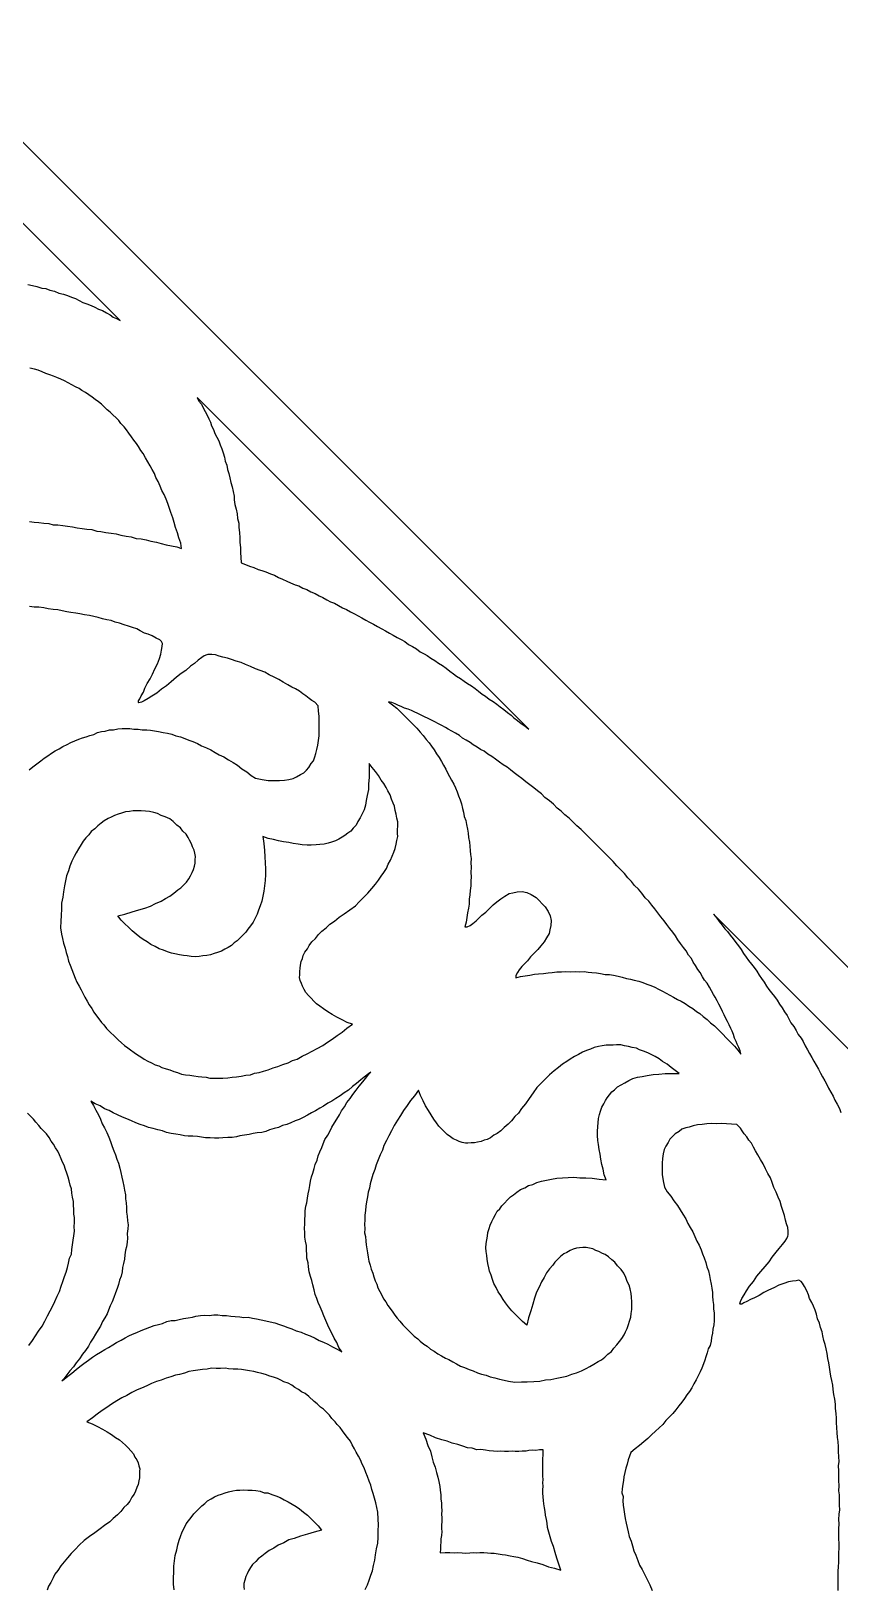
# Model space of a CAD drawing. Extents: x -535 to 535, y -535 to 535.
# Drawn here: x 256.1 to 326.7, y 240.6 to 376.6 of the extents above; entities that cross this region are included whole.
import ezdxf

# ---------------------------------------------------------------- set-up
doc = ezdxf.new("R2010")
doc.units = 0
doc.layers.add('LAYER_1', color=18, linetype='CONTINUOUS')
doc.layers.add('LAYER_2', color=150, linetype='CONTINUOUS')

msp = doc.modelspace()

# ---------------------------------------------------------------- linework, layer by layer
at = {"layer": 'LAYER_1'}
for points in [[(255.78, 354.49), (256.17, 354.4), (256.57, 354.31), (256.99, 354.18), (257.35, 354.13), (257.71, 354), (258.1, 353.91), (258.49, 353.74), (258.89, 353.65), (259.24, 353.52), (259.6, 353.39), (259.95, 353.26), (260.27, 353.1), (260.59, 352.93), (260.94, 352.8), (261.3, 352.67), (261.62, 352.51), (261.94, 352.34), (262.29, 352.21), (262.64, 352.01), (262.96, 351.84), (263.24, 351.64), (263.53, 351.51), (263.84, 351.34), (242.7, 372.48)], [(255.91, 333.79), (256.34, 333.73), (256.74, 333.71), (257.17, 333.66), (257.6, 333.61), (257.99, 333.52), (258.39, 333.5), (258.82, 333.45), (259.25, 333.39), (259.68, 333.34), (260.08, 333.25), (260.51, 333.19), (260.94, 333.14), (261.37, 333.09), (261.8, 332.96), (262.16, 332.91), (262.59, 332.85), (263.06, 332.77), (263.49, 332.71), (263.91, 332.59), (264.35, 332.53), (264.81, 332.45), (265.24, 332.32), (265.67, 332.27), (266.1, 332.21), (266.53, 332.09), (267, 332), (267.42, 331.88), (267.85, 331.75), (268.32, 331.66), (268.78, 331.57), (269.21, 331.45), (269.13, 331.91), (268.97, 332.38), (268.84, 332.81), (268.68, 333.27), (268.55, 333.7), (268.43, 334.12), (268.27, 334.59), (268.14, 334.94), (268.01, 335.37), (267.85, 335.76), (267.69, 336.15), (267.49, 336.5), (267.32, 336.89), (267.16, 337.28), (266.96, 337.64), (266.83, 337.99), (266.63, 338.35), (266.46, 338.66), (266.26, 339.02), (266.06, 339.37), (265.86, 339.72), (265.65, 340), (265.45, 340.35), (265.28, 340.6), (265.04, 340.91), (264.84, 341.19), (264.6, 341.51), (264.4, 341.79), (264.19, 342.07), (263.91, 342.35), (263.71, 342.63), (262.98, 343.35), (262.7, 343.56), (262.22, 344.04), (261.94, 344.25), (261.66, 344.45), (261.38, 344.65), (261.1, 344.86), (260.82, 345.06), (260.5, 345.23), (260.25, 345.4), (259.94, 345.57), (259.62, 345.73), (259.3, 345.9), (258.98, 346.07), (258.66, 346.23), (258.31, 346.36), (258.03, 346.49), (257.7, 346.59), (257.35, 346.72), (257.03, 346.88), (256.68, 347.01), (256.35, 347.11), (255.96, 347.2)], [(255.89, 312.1), (256.22, 312.37), (256.56, 312.64), (256.9, 312.9), (257.2, 313.13), (257.53, 313.33), (257.83, 313.56), (258.16, 313.76), (258.5, 313.95), (258.83, 314.15), (259.2, 314.31), (259.53, 314.5), (259.87, 314.63), (260.23, 314.79), (260.56, 314.91), (260.86, 315), (261.19, 315.12), (261.55, 315.21), (261.85, 315.36), (262.22, 315.45), (262.54, 315.5), (262.91, 315.59), (263.27, 315.61), (263.64, 315.7), (264, 315.71), (264.36, 315.73), (264.68, 315.71), (265.04, 315.65), (265.41, 315.67), (265.76, 315.61), (266.16, 315.59), (266.48, 315.57), (266.84, 315.51), (267.2, 315.46), (267.6, 315.37), (267.96, 315.31), (268.35, 315.22), (268.7, 315.09), (269.1, 315), (269.49, 314.84), (269.84, 314.71), (270.2, 314.58), (270.59, 314.41), (270.94, 314.21), (271.37, 314.02), (271.76, 313.85), (272.14, 313.62), (272.5, 313.42), (272.89, 313.25), (273.31, 312.98), (273.7, 312.75), (274.08, 312.51), (274.47, 312.2), (274.89, 311.93), (275.27, 311.62), (275.66, 311.39), (276.23, 311.27), (276.77, 311.18), (277.31, 311.17), (277.75, 311.19), (278.18, 311.21), (278.58, 311.26), (278.95, 311.35), (279.24, 311.51), (279.58, 311.71), (279.87, 311.86), (280.1, 312.09), (280.33, 312.32), (280.52, 312.65), (280.72, 312.91), (280.84, 313.24), (280.92, 313.54), (281.01, 313.9), (281.1, 314.27), (281.15, 314.67), (281.21, 315.07), (281.23, 315.5), (281.21, 315.9), (281.23, 316.33), (281.21, 316.8), (281.16, 317.23), (281.14, 317.7), (280.83, 318.01), (280.59, 318.18), (280.34, 318.35), (280.06, 318.56), (279.78, 318.76), (279.5, 318.97), (279.15, 319.17), (278.83, 319.33), (278.48, 319.54), (278.09, 319.77), (277.7, 320.01), (277.28, 320.2), (276.86, 320.4), (276.47, 320.64), (276.08, 320.8), (275.65, 320.93), (275.22, 321.13), (274.8, 321.32), (274.41, 321.49), (273.98, 321.61), (273.55, 321.74), (273.2, 321.87), (272.8, 321.96), (272.48, 322.05), (272.16, 322.15), (271.84, 322.17), (271.51, 322.19), (271.4, 322.15), (271.18, 322.07), (270.96, 321.91), (270.66, 321.68), (270.32, 321.41), (269.99, 321.15), (269.57, 320.8), (269.16, 320.53), (268.75, 320.19), (268.3, 319.81), (267.89, 319.46), (267.44, 319.15), (267.03, 318.81), (266.62, 318.54), (266.28, 318.34), (265.95, 318.15), (265.69, 318.03), (265.47, 317.95), (265.44, 317.98), (265.44, 318.13), (265.56, 318.31), (265.68, 318.57), (265.87, 318.9), (266, 319.23), (266.2, 319.64), (266.47, 320.05), (266.67, 320.46), (266.87, 320.94), (267.1, 321.38), (267.27, 321.82), (267.39, 322.22), (267.45, 322.55), (267.5, 322.88), (267.54, 323.13), (267.44, 323.31), (267.3, 323.45), (266.99, 323.62), (266.63, 323.82), (266.28, 323.95), (265.96, 324.04), (265.6, 324.24), (265.29, 324.41), (264.93, 324.54), (264.58, 324.67), (264.18, 324.76), (263.79, 324.92), (263.4, 325.01), (263.04, 325.14), (262.68, 325.2), (262.29, 325.29), (261.93, 325.42), (261.54, 325.51), (261.15, 325.6), (260.72, 325.65), (260.32, 325.74), (259.96, 325.8), (259.53, 325.85), (259.17, 325.91), (258.78, 326), (258.39, 326.09), (257.99, 326.11), (257.56, 326.16), (257.16, 326.25), (256.73, 326.31), (256.34, 326.32), (255.91, 326.38)], [(344.63, 270.56), (315.66, 299.52), (315.94, 299.17), (316.17, 298.86), (316.41, 298.54), (316.65, 298.23), (316.89, 297.99), (317.13, 297.67), (317.37, 297.36), (317.61, 297.04), (317.85, 296.73), (318.09, 296.41), (318.29, 296.06), (318.53, 295.75), (318.73, 295.47), (318.97, 295.15), (319.21, 294.84), (319.45, 294.52), (319.65, 294.17), (319.86, 293.89), (320.1, 293.57), (320.3, 293.22), (320.5, 292.94), (320.74, 292.63), (320.98, 292.31), (321.22, 292), (321.42, 291.65), (321.66, 291.33), (321.86, 290.98), (322.1, 290.66), (322.23, 290.38), (322.43, 290.03), (322.67, 289.71), (322.87, 289.36), (323.07, 289.01), (323.31, 288.69), (323.48, 288.38), (323.68, 288.02), (323.88, 287.67), (324.05, 287.35), (324.25, 287), (324.42, 286.68), (324.62, 286.33), (324.82, 285.98), (325.02, 285.63), (325.19, 285.31), (325.39, 284.95), (325.55, 284.64), (325.72, 284.32), (325.92, 283.97), (326.12, 283.61), (326.25, 283.26), (326.45, 282.91), (326.66, 282.55), (326.78, 282.2)], [(255.86, 261.83), (256.17, 262.27), (256.44, 262.68), (256.71, 263.09), (257.02, 263.54), (257.26, 263.98), (257.49, 264.43), (257.73, 264.87), (257.97, 265.32), (258.13, 265.69), (258.33, 266.16), (258.53, 266.57), (258.69, 267.01), (258.82, 267.42), (258.98, 267.86), (259.11, 268.26), (259.24, 268.66), (259.32, 269.03), (259.42, 269.47), (259.58, 269.83), (259.63, 270.23), (259.69, 270.63), (259.74, 271.03), (259.79, 271.43), (259.85, 271.83), (259.83, 272.23), (259.84, 272.59), (259.86, 273.03), (259.8, 273.31), (259.79, 273.71), (259.77, 274.11), (259.75, 274.43), (259.69, 274.79), (259.63, 275.15), (259.58, 275.51), (259.48, 275.83), (259.39, 276.22), (259.3, 276.54), (259.17, 276.9), (259.07, 277.22), (258.95, 277.58), (258.81, 277.86), (258.68, 278.14), (258.55, 278.5), (258.39, 278.82), (258.18, 279.1), (258.01, 279.41), (257.81, 279.69), (257.64, 280.01), (257.4, 280.33), (256.95, 280.78), (256.75, 281.06), (256.47, 281.33), (256.27, 281.61), (255.75, 282.13)], [(326.56, 240.44), (326.54, 240.84), (326.56, 241.28), (326.54, 241.67), (326.56, 242.11), (326.58, 242.54), (326.6, 242.9), (326.61, 243.34), (326.6, 243.74), (326.65, 244.14), (326.63, 244.53), (326.62, 245), (326.6, 245.4), (326.62, 245.83), (326.64, 246.27), (326.62, 246.66), (326.64, 247.1), (326.69, 247.5), (326.67, 247.89), (326.66, 248.36), (326.68, 248.8), (326.62, 249.16), (326.64, 249.59), (326.62, 250.06), (326.61, 250.46), (326.62, 250.89), (326.57, 251.32), (326.63, 251.72), (326.61, 252.12), (326.59, 252.59), (326.57, 252.99), (326.56, 253.46), (326.5, 253.81), (326.45, 254.25), (326.43, 254.64), (326.41, 255.11), (326.4, 255.51), (326.38, 255.91), (326.32, 256.34), (326.31, 256.73), (326.25, 257.16), (326.16, 257.56), (326.11, 257.99), (326.09, 258.39), (326, 258.78), (325.91, 259.17), (325.85, 259.53), (325.8, 259.96), (325.74, 260.32), (325.65, 260.72), (325.6, 261.15), (325.51, 261.54), (325.42, 261.93), (325.29, 262.29), (325.2, 262.68), (325.14, 263.04), (325.01, 263.4), (324.92, 263.79), (324.76, 264.18), (324.67, 264.58), (324.54, 264.93), (324.41, 265.29), (324.24, 265.6), (324.04, 265.96), (323.95, 266.28), (323.82, 266.63), (323.62, 266.99), (323.45, 267.3), (323.31, 267.44), (323.13, 267.54), (322.88, 267.5), (322.55, 267.45), (322.22, 267.39), (321.82, 267.27), (321.38, 267.1), (320.94, 266.87), (320.46, 266.67), (320.05, 266.47), (319.64, 266.2), (319.23, 266), (318.9, 265.87), (318.57, 265.68), (318.31, 265.56), (318.13, 265.44), (317.98, 265.44), (317.95, 265.47), (318.03, 265.69), (318.15, 265.95), (318.34, 266.28), (318.54, 266.62), (318.81, 267.03), (319.15, 267.44), (319.46, 267.89), (319.81, 268.3), (320.19, 268.75), (320.53, 269.16), (320.8, 269.57), (321.15, 269.99), (321.41, 270.32), (321.68, 270.66), (321.91, 270.96), (322.07, 271.18), (322.15, 271.4), (322.19, 271.51), (322.17, 271.84), (322.15, 272.16), (322.05, 272.48), (321.96, 272.8), (321.87, 273.2), (321.74, 273.55), (321.61, 273.98), (321.49, 274.41), (321.32, 274.8), (321.13, 275.22), (320.93, 275.65), (320.8, 276.08), (320.64, 276.47), (320.4, 276.86), (320.2, 277.28), (320.01, 277.7), (319.77, 278.09), (319.54, 278.48), (319.33, 278.83), (319.17, 279.15), (318.97, 279.5), (318.76, 279.78), (318.56, 280.06), (318.35, 280.34), (318.18, 280.59), (318.01, 280.83), (317.7, 281.14), (317.23, 281.16), (316.8, 281.21), (316.33, 281.23), (315.9, 281.21), (315.5, 281.23), (315.07, 281.21), (314.67, 281.15), (314.27, 281.1), (313.9, 281.01), (313.54, 280.92), (313.24, 280.84), (312.91, 280.72), (312.65, 280.52), (312.32, 280.33), (312.09, 280.1), (311.86, 279.87), (311.71, 279.58), (311.51, 279.24), (311.35, 278.95), (311.26, 278.58), (311.21, 278.18), (311.19, 277.75), (311.17, 277.31), (311.18, 276.77), (311.27, 276.23), (311.39, 275.66), (311.62, 275.27), (311.93, 274.89), (312.2, 274.47), (312.51, 274.08), (312.75, 273.7), (312.98, 273.31), (313.25, 272.89), (313.42, 272.5), (313.62, 272.14), (313.85, 271.76), (314.02, 271.37), (314.21, 270.94), (314.41, 270.59), (314.58, 270.2), (314.71, 269.84), (314.84, 269.49), (315, 269.1), (315.09, 268.7), (315.22, 268.35), (315.31, 267.96), (315.37, 267.6), (315.46, 267.2), (315.51, 266.84), (315.57, 266.48), (315.59, 266.16), (315.61, 265.76), (315.67, 265.41), (315.65, 265.04), (315.71, 264.68), (315.73, 264.36), (315.71, 264), (315.7, 263.64), (315.61, 263.27), (315.59, 262.91), (315.5, 262.54), (315.45, 262.22), (315.36, 261.85), (315.21, 261.55), (315.12, 261.19), (315, 260.86), (314.91, 260.56), (314.79, 260.23), (314.63, 259.87), (314.5, 259.53), (314.31, 259.2), (314.15, 258.83), (313.95, 258.5), (313.76, 258.16), (313.56, 257.83), (313.33, 257.53), (313.13, 257.2), (312.9, 256.9), (312.64, 256.56), (312.37, 256.22), (312.1, 255.89), (311.8, 255.58), (311.5, 255.28), (311.23, 254.94), (310.92, 254.64), (310.59, 254.37), (310.25, 254.03), (309.94, 253.73), (309.57, 253.42), (309.19, 253.12), (308.82, 252.81), (308.44, 252.51), (308.32, 252.18), (308.2, 251.85), (308.11, 251.48), (308.02, 251.12), (307.93, 250.75), (307.84, 250.38), (307.79, 250.06), (307.74, 249.73), (307.69, 249.33), (307.67, 248.97), (307.77, 248.65), (307.75, 248.28), (307.77, 247.89), (307.83, 247.53), (307.88, 247.1), (307.94, 246.74), (308.03, 246.34), (308.12, 245.95), (308.21, 245.56), (308.3, 245.16), (308.46, 244.77), (308.59, 244.35), (308.71, 243.92), (308.88, 243.53), (309.04, 243.06), (309.2, 242.67), (309.44, 242.29), (309.67, 241.83), (309.87, 241.4), (310.1, 240.94), (310.3, 240.45)], [(285.25, 240.53), (285.45, 240.93), (285.58, 241.34), (285.74, 241.78), (285.87, 242.18), (285.96, 242.62), (286.09, 243.1), (286.15, 243.57), (286.24, 244.08), (286.34, 244.59), (286.36, 245.09), (286.38, 245.67), (286.41, 246.18), (286.36, 246.69), (286.35, 247.3), (286.26, 247.69), (286.17, 248.09), (286.04, 248.51), (285.95, 248.91), (285.82, 249.26), (285.73, 249.66), (285.6, 250.01), (285.44, 250.4), (285.31, 250.76), (285.15, 251.15), (284.98, 251.47), (284.82, 251.86), (284.65, 252.18), (284.45, 252.53), (284.32, 252.81), (284.11, 253.16), (283.95, 253.48), (283.71, 253.8), (283.5, 254.08), (283.27, 254.39), (283.06, 254.67), (282.78, 254.95), (282.61, 255.19), (282.34, 255.47), (282.13, 255.75), (281.61, 256.27), (281.33, 256.47), (281.06, 256.75), (280.78, 256.95), (280.33, 257.4), (280.01, 257.64), (279.69, 257.81), (279.41, 258.01), (279.1, 258.18), (278.82, 258.39), (278.5, 258.55), (278.14, 258.68), (277.86, 258.81), (277.58, 258.95), (277.22, 259.07), (276.9, 259.17), (276.54, 259.3), (276.22, 259.39), (275.83, 259.48), (275.51, 259.58), (275.15, 259.63), (274.79, 259.69), (274.43, 259.75), (274.11, 259.77), (273.71, 259.79), (273.31, 259.8), (273.03, 259.86), (272.59, 259.84), (272.23, 259.83), (271.83, 259.85), (271.43, 259.79), (271.03, 259.74), (270.63, 259.69), (270.23, 259.63), (269.83, 259.58), (269.47, 259.42), (269.03, 259.32), (268.66, 259.24), (268.26, 259.11), (267.86, 258.98), (267.42, 258.82), (267.01, 258.69), (266.57, 258.53), (266.16, 258.33), (265.69, 258.13), (265.32, 257.97), (264.87, 257.73), (264.43, 257.49), (263.98, 257.26), (263.54, 257.02), (263.09, 256.71), (262.68, 256.44), (262.27, 256.17), (261.83, 255.86), (261.41, 255.52), (260.93, 255.17), (261.39, 255.01), (261.85, 254.78), (262.31, 254.55), (262.7, 254.31), (263.08, 254.07), (263.43, 253.8), (263.79, 253.6), (264.03, 253.36), (264.31, 253.15), (264.55, 252.91), (264.76, 252.63), (265, 252.39), (265.13, 252.1), (265.3, 251.86), (265.4, 251.61), (265.46, 251.32), (265.55, 251.08), (265.54, 250.86), (265.53, 250.57), (265.52, 250.28), (265.47, 250.02), (265.42, 249.7), (265.3, 249.44), (265.18, 249.11), (265.06, 248.85), (264.87, 248.59), (264.67, 248.25), (264.44, 247.95), (264.17, 247.69), (263.91, 247.35), (263.6, 247.05), (263.23, 246.74), (262.93, 246.44), (262.48, 246.13), (262.1, 245.83), (261.62, 245.48), (261.17, 245.17), (260.69, 244.82), (260.27, 244.41), (259.93, 244.07), (259.55, 243.69), (259.25, 243.31), (258.94, 242.94), (258.67, 242.6), (258.4, 242.19), (258.13, 241.86), (257.98, 241.56), (257.78, 241.15), (257.58, 240.82), (257.46, 240.49)], [(268.55, 240.51), (268.5, 241.01), (268.49, 241.56), (268.52, 242.06), (268.54, 242.57), (268.59, 243.04), (268.65, 243.51), (268.78, 243.99), (268.87, 244.43), (269, 244.83), (269.12, 245.16), (269.25, 245.56), (269.44, 245.9), (269.61, 246.27), (269.8, 246.53), (270.03, 246.83), (270.26, 247.13), (270.52, 247.39), (270.75, 247.62), (270.98, 247.85), (271.24, 248.04), (271.46, 248.27), (271.8, 248.46), (272.09, 248.62), (272.39, 248.78), (272.68, 248.86), (273.01, 248.98), (273.31, 249.07), (273.67, 249.16), (274, 249.21), (274.29, 249.22), (274.65, 249.24), (274.98, 249.22), (275.37, 249.2), (275.7, 249.18), (276.06, 249.12), (276.41, 248.99), (276.74, 248.97), (277.09, 248.84), (277.45, 248.71), (277.8, 248.58), (278.16, 248.38), (278.51, 248.18), (278.86, 247.98), (279.21, 247.78), (279.49, 247.57), (279.84, 247.3), (280.19, 247.03), (281.13, 246.09), (281.43, 245.71), (280.78, 245.53), (280.19, 245.36), (279.6, 245.19), (279.05, 244.99), (278.58, 244.86), (278.13, 244.62), (277.65, 244.42), (277.25, 244.15), (276.84, 243.95), (276.5, 243.68), (276.2, 243.45), (275.9, 243.22), (275.68, 242.99), (275.41, 242.73), (275.22, 242.47), (275.06, 242.17), (274.94, 241.91), (274.82, 241.66), (274.74, 241.36), (274.65, 241.07), (274.64, 240.78), (274.66, 240.53)]]:
    msp.add_lwpolyline(points, dxfattribs=at)
for points in [[(270.72, 344.31), (270.93, 344.03), (271.09, 343.71), (271.26, 343.39), (271.43, 343.08), (271.59, 342.76), (271.73, 342.47), (271.82, 342.15), (271.99, 341.84), (272.12, 341.48), (272.28, 341.16), (272.45, 340.84), (272.58, 340.49), (272.71, 340.13), (272.84, 339.78), (272.96, 339.42), (273.02, 339.06), (273.15, 338.71), (273.21, 338.35), (273.33, 337.99), (273.43, 337.6), (273.52, 337.21), (273.61, 336.81), (273.7, 336.42), (273.79, 336.02), (273.81, 335.7), (273.86, 335.27), (273.96, 334.88), (274.05, 334.48), (274.1, 334.05), (274.19, 333.66), (274.21, 333.26), (274.26, 332.83), (274.28, 332.36), (274.3, 331.96), (274.35, 331.53), (274.36, 331.06), (274.38, 330.67), (274.4, 330.2), (274.79, 330.03), (275.14, 329.9), (275.5, 329.78), (275.89, 329.61), (276.21, 329.52), (276.57, 329.39), (276.96, 329.23), (277.31, 329.1), (277.67, 328.9), (278.02, 328.77), (278.41, 328.6), (278.73, 328.44), (279.12, 328.27), (279.44, 328.18), (279.79, 327.98), (280.15, 327.85), (280.5, 327.65), (280.86, 327.52), (281.21, 327.32), (281.53, 327.15), (281.88, 326.95), (282.2, 326.78), (282.55, 326.66), (282.91, 326.45), (283.26, 326.25), (283.61, 326.12), (283.97, 325.92), (284.32, 325.72), (284.64, 325.55), (284.95, 325.39), (285.31, 325.19), (285.63, 325.02), (285.98, 324.82), (286.33, 324.62), (286.68, 324.42), (287, 324.25), (287.35, 324.05), (287.67, 323.88), (288.02, 323.68), (288.38, 323.48), (288.69, 323.31), (289.01, 323.07), (289.36, 322.87), (289.71, 322.67), (290.03, 322.43), (290.38, 322.23), (290.66, 322.1), (290.98, 321.86), (291.33, 321.66), (291.65, 321.42), (292, 321.22), (292.31, 320.98), (292.63, 320.74), (292.94, 320.5), (293.22, 320.3), (293.57, 320.1), (293.89, 319.86), (294.17, 319.65), (294.52, 319.45), (294.84, 319.21), (295.15, 318.97), (295.47, 318.73), (295.75, 318.53), (296.06, 318.29), (296.41, 318.09), (296.73, 317.85), (297.04, 317.61), (297.36, 317.37), (297.67, 317.13), (297.99, 316.89), (298.23, 316.65), (298.54, 316.41), (298.86, 316.17), (299.17, 315.94), (299.52, 315.66), (270.56, 344.63)], [(303.73, 307.22), (303.07, 307.88), (302.68, 308.19), (302.37, 308.5), (302.02, 308.77), (301.68, 309.12), (301.33, 309.39), (300.94, 309.7), (300.63, 310.01), (300.28, 310.29), (299.97, 310.53), (299.62, 310.8), (299.27, 311.07), (298.92, 311.35), (298.61, 311.59), (298.26, 311.86), (297.94, 312.1), (297.63, 312.34), (297.28, 312.54), (296.96, 312.78), (296.61, 313.05), (296.3, 313.29), (295.94, 313.49), (295.63, 313.73), (295.31, 313.9), (295.03, 314.1), (294.68, 314.3), (294.4, 314.51), (294.05, 314.71), (293.73, 314.87), (293.49, 315.12), (293.13, 315.32), (292.82, 315.48), (292.5, 315.65), (292.25, 315.82), (291.93, 315.99), (291.65, 316.12), (291.33, 316.29), (291.02, 316.45), (290.73, 316.59), (290.41, 316.75), (290.13, 316.88), (289.85, 317.02), (289.53, 317.18), (289.28, 317.28), (289, 317.41), (288.68, 317.51), (288.39, 317.64), (288.15, 317.74), (287.86, 317.87), (287.58, 318), (287.29, 318.06), (287.64, 317.79), (287.99, 317.51), (289.76, 315.75), (290.03, 315.4), (290.31, 315.12), (290.58, 314.77), (290.82, 314.46), (291.02, 314.18), (291.26, 313.86), (291.46, 313.51), (291.7, 313.19), (291.9, 312.84), (292.07, 312.52), (292.27, 312.17), (292.44, 311.85), (292.6, 311.54), (292.77, 311.22), (292.97, 310.87), (293.14, 310.55), (293.27, 310.19), (293.4, 309.84), (293.53, 309.48), (293.65, 309.13), (293.75, 308.73), (293.84, 308.41), (293.9, 308.05), (294.02, 307.7), (294.08, 307.34), (294.17, 306.94), (294.23, 306.58), (294.25, 306.19), (294.34, 305.79), (294.39, 305.44), (294.41, 305.04), (294.43, 304.71), (294.49, 304.36), (294.48, 303.99), (294.49, 303.6), (294.47, 303.16), (294.49, 302.77), (294.48, 302.4), (294.46, 301.97), (294.4, 301.57), (294.39, 301.21), (294.33, 300.81), (294.31, 300.37), (294.26, 300.04), (294.17, 299.61), (294.12, 299.21), (294.06, 298.81), (293.94, 298.4), (294.16, 298.41), (294.41, 298.53), (294.64, 298.69), (294.94, 298.92), (295.2, 299.18), (295.43, 299.41), (295.77, 299.68), (296.07, 299.98), (296.41, 300.32), (296.75, 300.59), (297.08, 300.86), (297.45, 301.09), (297.83, 301.32), (298.15, 301.37), (298.52, 301.46), (298.95, 301.48), (299.35, 301.39), (299.74, 301.23), (300.16, 300.96), (300.96, 300.16), (301.23, 299.74), (301.39, 299.35), (301.48, 298.95), (301.46, 298.52), (301.37, 298.15), (301.32, 297.83), (301.09, 297.45), (300.86, 297.08), (300.59, 296.75), (300.32, 296.41), (299.98, 296.07), (299.68, 295.77), (299.41, 295.43), (299.18, 295.2), (298.92, 294.94), (298.69, 294.64), (298.53, 294.41), (298.41, 294.16), (298.4, 293.94), (298.81, 294.06), (299.21, 294.12), (299.61, 294.17), (300.04, 294.26), (300.37, 294.31), (300.81, 294.33), (301.21, 294.39), (301.57, 294.4), (301.97, 294.46), (302.4, 294.48), (302.77, 294.49), (303.16, 294.47), (303.6, 294.49), (303.99, 294.48), (304.36, 294.49), (304.71, 294.43), (305.04, 294.41), (305.44, 294.39), (305.79, 294.34), (306.19, 294.25), (306.58, 294.23), (306.94, 294.17), (307.34, 294.08), (307.7, 294.02), (308.05, 293.9), (308.41, 293.84), (308.73, 293.75), (309.13, 293.65), (309.48, 293.53), (309.84, 293.4), (310.19, 293.27), (310.55, 293.14), (310.87, 292.97), (311.22, 292.77), (311.54, 292.6), (311.85, 292.44), (312.17, 292.27), (312.52, 292.07), (312.84, 291.9), (313.19, 291.7), (313.51, 291.46), (313.86, 291.26), (314.18, 291.02), (314.46, 290.82), (314.77, 290.58), (315.12, 290.31), (315.4, 290.03), (315.75, 289.76), (317.51, 287.99), (317.79, 287.64), (318.06, 287.29), (318, 287.58), (317.87, 287.86), (317.74, 288.15), (317.64, 288.39), (317.51, 288.68), (317.41, 289), (317.28, 289.28), (317.18, 289.53), (317.02, 289.85), (316.88, 290.13), (316.75, 290.41), (316.59, 290.73), (316.45, 291.02), (316.29, 291.33), (316.12, 291.65), (315.99, 291.93), (315.82, 292.25), (315.65, 292.5), (315.48, 292.82), (315.32, 293.13), (315.12, 293.49), (314.87, 293.73), (314.71, 294.05), (314.51, 294.4), (314.3, 294.68), (314.1, 295.03), (313.9, 295.31), (313.73, 295.63), (313.49, 295.94), (313.29, 296.3), (313.05, 296.61), (312.78, 296.96), (312.54, 297.28), (312.34, 297.63), (312.1, 297.94), (311.86, 298.26), (311.59, 298.61), (311.35, 298.92), (311.07, 299.27), (310.8, 299.62), (310.53, 299.97), (310.29, 300.28), (310.01, 300.63), (309.7, 300.94), (309.39, 301.33), (309.12, 301.68), (308.77, 302.02), (308.5, 302.37), (308.19, 302.68), (307.88, 303.07), (307.22, 303.73), (306.91, 304.11), (304.11, 306.91)], [(285.59, 312.04), (285.6, 311.43), (285.54, 310.89), (285.52, 310.38), (285.42, 309.87), (285.33, 309.43), (285.28, 309.03), (285.15, 308.63), (284.99, 308.26), (284.79, 307.92), (284.6, 307.59), (284.44, 307.29), (284.18, 307.03), (283.98, 306.77), (283.72, 306.58), (283.46, 306.38), (283.24, 306.23), (282.94, 306.07), (282.65, 305.91), (282.31, 305.79), (282.02, 305.71), (281.66, 305.62), (281.29, 305.6), (280.97, 305.55), (280.53, 305.53), (280.17, 305.52), (279.74, 305.57), (279.38, 305.62), (278.95, 305.68), (278.56, 305.77), (278.12, 305.82), (277.66, 305.91), (277.23, 306.04), (276.76, 306.12), (276.3, 306.28), (276.38, 305.67), (276.46, 305.06), (276.48, 304.52), (276.49, 303.98), (276.54, 303.47), (276.52, 302.97), (276.49, 302.46), (276.44, 301.99), (276.38, 301.52), (276.29, 301.08), (276.2, 300.64), (276.07, 300.24), (275.91, 299.87), (275.82, 299.5), (275.62, 299.17), (275.46, 298.8), (275.23, 298.5), (275, 298.2), (274.81, 297.94), (274.55, 297.68), (274.28, 297.41), (274.05, 297.18), (273.79, 296.99), (273.57, 296.77), (273.27, 296.61), (272.97, 296.45), (272.68, 296.29), (272.35, 296.17), (272.05, 296.08), (271.72, 295.96), (271.4, 295.91), (271.07, 295.86), (270.74, 295.81), (270.38, 295.79), (270.05, 295.81), (269.7, 295.87), (269.37, 295.89), (269.01, 295.95), (268.62, 296.04), (268.33, 296.1), (267.98, 296.23), (267.62, 296.36), (267.26, 296.49), (266.91, 296.69), (266.52, 296.85), (266.21, 297.09), (265.85, 297.29), (265.57, 297.5), (265.23, 297.77), (264.88, 298.04), (263.94, 298.98), (263.63, 299.36), (264.25, 299.5), (264.88, 299.7), (265.46, 299.88), (265.98, 300.04), (266.49, 300.21), (266.93, 300.45), (267.41, 300.65), (267.79, 300.88), (268.19, 301.08), (268.53, 301.35), (268.87, 301.62), (269.13, 301.81), (269.39, 302.07), (269.62, 302.3), (269.85, 302.6), (269.97, 302.86), (270.13, 303.15), (270.25, 303.41), (270.33, 303.71), (270.38, 303.96), (270.39, 304.25), (270.41, 304.54), (270.35, 304.83), (270.29, 305.11), (270.15, 305.4), (270.06, 305.64), (269.89, 305.96), (269.79, 306.21), (269.59, 306.49), (269.31, 306.77), (269.11, 307.05), (268.79, 307.29), (268.48, 307.6), (268.17, 307.84), (267.78, 308), (267.42, 308.13), (267.1, 308.3), (266.78, 308.39), (266.39, 308.48), (266.06, 308.5), (265.67, 308.52), (265.34, 308.54), (264.98, 308.53), (264.65, 308.48), (264.32, 308.43), (263.96, 308.34), (263.67, 308.25), (263.34, 308.13), (263.04, 307.97), (262.78, 307.85), (262.45, 307.66), (262.19, 307.46), (261.89, 307.23), (261.62, 306.97), (261.32, 306.74), (261.09, 306.44), (260.83, 306.18), (260.6, 305.88), (260.44, 305.58), (260.21, 305.21), (260.01, 304.87), (259.82, 304.54), (259.62, 304.13), (259.45, 303.69), (259.33, 303.29), (259.16, 302.85), (259.07, 302.41), (258.98, 301.97), (258.88, 301.46), (258.83, 300.99), (258.73, 300.48), (258.71, 299.97), (258.68, 299.39), (258.66, 298.89), (258.64, 298.31), (258.72, 297.77), (258.81, 297.38), (258.9, 296.98), (259.03, 296.55), (259.12, 296.16), (259.25, 295.8), (259.34, 295.41), (259.47, 295.06), (259.63, 294.67), (259.76, 294.31), (259.92, 293.92), (260.05, 293.56), (260.25, 293.21), (260.42, 292.89), (260.62, 292.54), (260.75, 292.26), (260.95, 291.91), (261.12, 291.59), (261.36, 291.27), (261.53, 290.95), (261.77, 290.64), (261.97, 290.36), (262.21, 290.05), (262.42, 289.84), (262.66, 289.52), (263.66, 288.52), (263.97, 288.28), (264.22, 288.04), (264.5, 287.83), (264.74, 287.66), (265.06, 287.42), (265.34, 287.22), (265.65, 287.05), (265.93, 286.85), (266.25, 286.68), (266.57, 286.52), (266.89, 286.35), (267.21, 286.26), (267.49, 286.12), (267.85, 285.99), (268.17, 285.9), (268.52, 285.77), (268.85, 285.68), (269.2, 285.55), (269.56, 285.49), (269.92, 285.44), (270.28, 285.38), (270.64, 285.32), (270.96, 285.3), (271.36, 285.28), (271.68, 285.19), (272.04, 285.2), (272.44, 285.19), (272.8, 285.2), (273.23, 285.22), (273.63, 285.28), (274, 285.29), (274.4, 285.35), (274.83, 285.44), (275.23, 285.49), (275.57, 285.61), (275.97, 285.67), (276.37, 285.79), (276.77, 285.92), (277.21, 286.08), (277.62, 286.21), (278.06, 286.38), (278.5, 286.54), (278.9, 286.74), (279.31, 286.86), (279.75, 287.1), (280.16, 287.3), (280.6, 287.54), (281.05, 287.77), (281.53, 288.05), (281.94, 288.32), (282.35, 288.59), (282.79, 288.9), (283.24, 289.21), (283.65, 289.55), (284.14, 289.9), (283.68, 290.06), (283.22, 290.29), (282.76, 290.52), (282.37, 290.76), (281.98, 290.99), (281.6, 291.23), (281.28, 291.47), (281, 291.67), (280.28, 292.4), (280.07, 292.68), (279.9, 292.93), (279.77, 293.21), (279.67, 293.46), (279.57, 293.71), (279.51, 293.99), (279.52, 294.21), (279.54, 294.5), (279.55, 294.79), (279.6, 295.05), (279.65, 295.37), (279.77, 295.63), (279.82, 295.89), (279.97, 296.18), (280.2, 296.48), (280.36, 296.78), (280.59, 297.08), (280.89, 297.38), (281.16, 297.72), (281.46, 298.02), (281.84, 298.32), (282.14, 298.63), (282.55, 298.9), (282.96, 299.24), (283.41, 299.55), (283.9, 299.9), (284.38, 300.24), (284.72, 300.59), (285.1, 300.96), (285.48, 301.34), (285.82, 301.75), (286.13, 302.13), (286.4, 302.47), (286.63, 302.84), (286.86, 303.14), (287.09, 303.51), (287.25, 303.88), (287.45, 304.21), (287.61, 304.58), (287.73, 304.91), (287.86, 305.24), (287.94, 305.61), (288, 305.93), (288.08, 306.3), (288.06, 306.55), (288.07, 306.91), (288.09, 307.2), (288.1, 307.57), (288.01, 307.89), (287.95, 308.25), (287.86, 308.57), (287.8, 308.93), (287.67, 309.21), (287.54, 309.56), (287.41, 309.92), (287.21, 310.27), (287.08, 310.56), (286.88, 310.91), (286.64, 311.22), (286.4, 311.61), (286.13, 311.96), (285.86, 312.31), (285.58, 312.66)], [(312.31, 285.86), (311.96, 286.13), (311.61, 286.4), (311.22, 286.64), (310.91, 286.88), (310.56, 287.08), (310.27, 287.21), (309.92, 287.41), (309.56, 287.54), (309.21, 287.67), (308.93, 287.8), (308.57, 287.86), (308.25, 287.95), (307.89, 288.01), (307.57, 288.1), (307.2, 288.09), (306.91, 288.07), (306.55, 288.06), (306.3, 288.08), (305.93, 288), (305.61, 287.94), (305.24, 287.86), (304.91, 287.73), (304.58, 287.61), (304.21, 287.45), (303.88, 287.25), (303.51, 287.09), (303.14, 286.86), (302.84, 286.63), (302.47, 286.4), (302.13, 286.13), (301.75, 285.82), (301.34, 285.48), (300.96, 285.1), (300.59, 284.72), (300.24, 284.38), (299.9, 283.9), (299.55, 283.41), (299.24, 282.96), (298.9, 282.55), (298.63, 282.14), (298.32, 281.84), (298.02, 281.46), (297.72, 281.16), (297.38, 280.89), (297.08, 280.59), (296.78, 280.36), (296.48, 280.2), (296.18, 279.97), (295.89, 279.82), (295.63, 279.77), (295.37, 279.65), (295.05, 279.6), (294.79, 279.55), (294.5, 279.54), (294.21, 279.52), (293.99, 279.51), (293.71, 279.57), (293.46, 279.67), (293.21, 279.77), (292.93, 279.9), (292.68, 280.07), (292.4, 280.28), (291.67, 281), (291.47, 281.28), (291.23, 281.6), (290.99, 281.98), (290.76, 282.37), (290.52, 282.76), (290.29, 283.22), (290.06, 283.68), (289.9, 284.14), (289.55, 283.65), (289.21, 283.24), (288.9, 282.79), (288.59, 282.35), (288.32, 281.94), (288.05, 281.53), (287.77, 281.05), (287.54, 280.6), (287.3, 280.16), (287.1, 279.75), (286.86, 279.31), (286.74, 278.9), (286.54, 278.5), (286.38, 278.06), (286.21, 277.62), (286.08, 277.21), (285.92, 276.77), (285.79, 276.37), (285.67, 275.97), (285.61, 275.57), (285.49, 275.23), (285.44, 274.83), (285.35, 274.4), (285.29, 274), (285.28, 273.63), (285.22, 273.23), (285.2, 272.8), (285.19, 272.44), (285.2, 272.04), (285.19, 271.68), (285.28, 271.36), (285.3, 270.96), (285.32, 270.64), (285.38, 270.28), (285.44, 269.92), (285.49, 269.56), (285.55, 269.2), (285.68, 268.85), (285.77, 268.52), (285.9, 268.17), (285.99, 267.85), (286.12, 267.49), (286.26, 267.21), (286.35, 266.89), (286.52, 266.57), (286.68, 266.25), (286.85, 265.93), (287.05, 265.65), (287.22, 265.34), (287.42, 265.06), (287.66, 264.74), (287.83, 264.5), (288.04, 264.22), (288.28, 263.97), (288.52, 263.66), (289.52, 262.66), (289.84, 262.42), (290.05, 262.21), (290.36, 261.97), (290.64, 261.77), (290.95, 261.53), (291.27, 261.36), (291.59, 261.12), (291.91, 260.95), (292.26, 260.75), (292.54, 260.62), (292.89, 260.42), (293.21, 260.25), (293.56, 260.05), (293.92, 259.92), (294.31, 259.76), (294.67, 259.63), (295.06, 259.47), (295.41, 259.34), (295.8, 259.25), (296.16, 259.12), (296.55, 259.03), (296.98, 258.9), (297.38, 258.81), (297.77, 258.72), (298.31, 258.64), (298.89, 258.66), (299.39, 258.68), (299.97, 258.71), (300.48, 258.73), (300.99, 258.83), (301.46, 258.88), (301.97, 258.98), (302.41, 259.07), (302.85, 259.16), (303.29, 259.33), (303.69, 259.45), (304.13, 259.62), (304.54, 259.82), (304.87, 260.01), (305.21, 260.21), (305.58, 260.44), (305.88, 260.6), (306.18, 260.83), (306.44, 261.09), (306.74, 261.32), (306.97, 261.62), (307.23, 261.89), (307.46, 262.19), (307.66, 262.45), (307.85, 262.78), (307.97, 263.04), (308.13, 263.34), (308.25, 263.67), (308.34, 263.96), (308.43, 264.32), (308.48, 264.65), (308.53, 264.98), (308.54, 265.34), (308.52, 265.67), (308.5, 266.06), (308.48, 266.39), (308.39, 266.78), (308.3, 267.1), (308.13, 267.42), (308, 267.78), (307.84, 268.17), (307.6, 268.48), (307.29, 268.79), (307.05, 269.11), (306.77, 269.31), (306.49, 269.59), (306.21, 269.79), (305.96, 269.89), (305.64, 270.06), (305.4, 270.15), (305.11, 270.29), (304.83, 270.35), (304.54, 270.41), (304.25, 270.39), (303.96, 270.38), (303.71, 270.33), (303.41, 270.25), (303.15, 270.13), (302.86, 269.97), (302.6, 269.85), (302.3, 269.62), (302.07, 269.39), (301.81, 269.13), (301.62, 268.87), (301.35, 268.53), (301.08, 268.19), (300.88, 267.79), (300.65, 267.41), (300.45, 266.93), (300.21, 266.49), (300.04, 265.98), (299.88, 265.46), (299.7, 264.88), (299.5, 264.25), (299.36, 263.63), (298.98, 263.94), (298.04, 264.88), (297.77, 265.23), (297.5, 265.57), (297.29, 265.85), (297.09, 266.21), (296.85, 266.52), (296.69, 266.91), (296.49, 267.26), (296.36, 267.62), (296.23, 267.98), (296.1, 268.33), (296.04, 268.62), (295.95, 269.01), (295.89, 269.37), (295.87, 269.7), (295.81, 270.05), (295.79, 270.38), (295.81, 270.74), (295.86, 271.07), (295.91, 271.4), (295.96, 271.72), (296.08, 272.05), (296.17, 272.35), (296.29, 272.68), (296.45, 272.97), (296.61, 273.27), (296.77, 273.57), (296.99, 273.79), (297.18, 274.05), (297.41, 274.28), (297.68, 274.55), (297.94, 274.81), (298.2, 275), (298.5, 275.23), (298.8, 275.46), (299.17, 275.62), (299.5, 275.82), (299.87, 275.91), (300.24, 276.07), (300.64, 276.2), (301.08, 276.29), (301.52, 276.38), (301.99, 276.44), (302.46, 276.49), (302.97, 276.52), (303.47, 276.54), (303.98, 276.49), (304.52, 276.48), (305.06, 276.46), (305.67, 276.38), (306.28, 276.3), (306.12, 276.76), (306.04, 277.23), (305.91, 277.66), (305.82, 278.12), (305.77, 278.56), (305.68, 278.95), (305.62, 279.38), (305.57, 279.74), (305.52, 280.17), (305.53, 280.53), (305.55, 280.97), (305.6, 281.29), (305.62, 281.66), (305.71, 282.02), (305.79, 282.31), (305.91, 282.65), (306.07, 282.94), (306.23, 283.24), (306.38, 283.46), (306.58, 283.72), (306.77, 283.98), (307.03, 284.18), (307.29, 284.44), (307.59, 284.6), (307.92, 284.79), (308.26, 284.99), (308.63, 285.15), (309.03, 285.28), (309.43, 285.33), (309.87, 285.42), (310.38, 285.52), (310.89, 285.54), (311.43, 285.6), (312.04, 285.59), (312.66, 285.58)], [(285.53, 285.57), (285.15, 285.26), (284.86, 285.03), (284.48, 284.73), (284.14, 284.46), (283.77, 284.15), (283.4, 283.92), (283.06, 283.65), (282.69, 283.42), (282.32, 283.18), (281.98, 282.99), (281.61, 282.75), (281.28, 282.56), (280.9, 282.33), (280.54, 282.17), (280.2, 281.97), (279.83, 281.74), (279.46, 281.58), (279.13, 281.45), (278.76, 281.29), (278.39, 281.13), (278.03, 281.04), (277.66, 280.88), (277.29, 280.79), (276.89, 280.67), (276.56, 280.54), (276.2, 280.45), (275.8, 280.4), (275.47, 280.35), (275.1, 280.26), (274.7, 280.21), (274.3, 280.15), (274.01, 280.07), (273.61, 280.01), (273.25, 280), (272.81, 279.98), (272.45, 279.96), (272.09, 279.95), (271.69, 279.97), (271.3, 279.98), (270.94, 280.04), (270.58, 280.1), (270.18, 280.12), (269.78, 280.13), (269.46, 280.16), (269.07, 280.25), (268.71, 280.3), (268.28, 280.36), (267.88, 280.45), (267.53, 280.58), (267.13, 280.67), (266.71, 280.79), (266.31, 280.88), (265.96, 281.01), (265.6, 281.14), (265.21, 281.3), (264.82, 281.47), (264.43, 281.63), (264.04, 281.79), (263.61, 281.99), (263.22, 282.16), (262.87, 282.36), (262.48, 282.52), (262.09, 282.76), (261.67, 282.95), (261.28, 283.19), (261.52, 282.8), (261.72, 282.38), (261.95, 281.99), (262.11, 281.6), (262.28, 281.21), (262.48, 280.86), (262.68, 280.43), (262.84, 280.04), (263, 279.65), (263.13, 279.22), (263.29, 278.83), (263.42, 278.48), (263.55, 278.12), (263.68, 277.77), (263.81, 277.34), (263.9, 276.95), (263.99, 276.55), (264.08, 276.16), (264.17, 275.76), (264.23, 275.41), (264.32, 275.01), (264.3, 274.65), (264.36, 274.29), (264.38, 273.89), (264.39, 273.5), (264.45, 273.14), (264.47, 272.74), (264.53, 272.38), (264.51, 272.02), (264.46, 271.62), (264.47, 271.22), (264.46, 270.86), (264.4, 270.46), (264.32, 270.17), (264.26, 269.77), (264.21, 269.37), (264.12, 269), (264.03, 268.64), (264.02, 268.28), (263.93, 267.91), (263.77, 267.54), (263.68, 267.18), (263.59, 266.81), (263.43, 266.44), (263.3, 266.04), (263.14, 265.67), (262.98, 265.3), (262.82, 264.94), (262.7, 264.6), (262.5, 264.27), (262.31, 263.94), (262.11, 263.53), (261.91, 263.2), (261.68, 262.82), (261.48, 262.49), (261.25, 262.12), (261.06, 261.78), (260.82, 261.41), (260.55, 261.08), (260.28, 260.67), (260.01, 260.33), (259.75, 259.99), (259.44, 259.62), (259.17, 259.28), (258.91, 258.94), (258.75, 258.75), (258.94, 258.91), (259.28, 259.17), (259.62, 259.44), (259.99, 259.75), (260.33, 260.02), (260.66, 260.28), (261.07, 260.56), (261.41, 260.82), (261.78, 261.06), (262.12, 261.25), (262.49, 261.49), (262.82, 261.68), (263.19, 261.91), (263.53, 262.11), (263.94, 262.31), (264.27, 262.5), (264.6, 262.7), (264.93, 262.82), (265.3, 262.98), (265.67, 263.14), (266.04, 263.31), (266.44, 263.43), (266.81, 263.59), (267.18, 263.68), (267.54, 263.77), (267.91, 263.93), (268.28, 264.02), (268.64, 264.04), (269, 264.12), (269.37, 264.21), (269.77, 264.27), (270.17, 264.32), (270.46, 264.41), (270.86, 264.46), (271.22, 264.48), (271.62, 264.46), (272.02, 264.51), (272.38, 264.53), (272.74, 264.47), (273.14, 264.45), (273.5, 264.4), (273.89, 264.38), (274.29, 264.36), (274.65, 264.3), (275.01, 264.32), (275.4, 264.23), (275.76, 264.17), (276.16, 264.08), (276.55, 263.99), (276.94, 263.9), (277.34, 263.81), (277.77, 263.68), (278.12, 263.55), (278.48, 263.42), (278.83, 263.29), (279.22, 263.13), (279.65, 263.01), (280.04, 262.84), (280.43, 262.68), (280.86, 262.48), (281.21, 262.28), (281.6, 262.12), (281.99, 261.95), (282.38, 261.72), (282.8, 261.52), (283.19, 261.28), (282.95, 261.67), (282.76, 262.1), (282.52, 262.48), (282.36, 262.87), (282.15, 263.23), (281.99, 263.62), (281.79, 264.04), (281.63, 264.43), (281.47, 264.82), (281.3, 265.21), (281.14, 265.6), (281.01, 265.96), (280.88, 266.31), (280.79, 266.71), (280.67, 267.13), (280.57, 267.53), (280.45, 267.88), (280.35, 268.28), (280.3, 268.71), (280.25, 269.07), (280.15, 269.46), (280.13, 269.79), (280.11, 270.18), (280.1, 270.58), (280.04, 270.94), (279.98, 271.3), (279.96, 271.69), (279.95, 272.09), (279.96, 272.45), (279.98, 272.81), (280, 273.25), (280.01, 273.61), (280.07, 274.01), (280.15, 274.3), (280.21, 274.7), (280.26, 275.1), (280.35, 275.47), (280.4, 275.8), (280.45, 276.2), (280.54, 276.56), (280.66, 276.89), (280.79, 277.3), (280.88, 277.66), (281.04, 278.03), (281.13, 278.4), (281.29, 278.76), (281.45, 279.13), (281.57, 279.46), (281.73, 279.83), (281.97, 280.2), (282.16, 280.54), (282.32, 280.91), (282.56, 281.28), (282.75, 281.61), (282.99, 281.98), (283.18, 282.32), (283.42, 282.69), (283.65, 283.06), (283.92, 283.4), (284.15, 283.77), (284.46, 284.14), (284.72, 284.48), (285.03, 284.86), (285.26, 285.16), (285.57, 285.53), (285.72, 285.72)], [(300.46, 252.73), (300.15, 252.68), (299.84, 252.7), (299.53, 252.66), (299.29, 252.62), (298.95, 252.61), (298.67, 252.6), (298.33, 252.58), (298.09, 252.61), (297.75, 252.6), (297.41, 252.59), (297.1, 252.61), (296.76, 252.6), (296.45, 252.62), (296.08, 252.65), (295.74, 252.7), (295.33, 252.76), (294.98, 252.74), (294.58, 252.87), (294.17, 252.92), (293.76, 253.05), (293.32, 253.2), (292.85, 253.32), (292.41, 253.48), (291.93, 253.6), (291.39, 253.79), (290.89, 254.01), (290.31, 254.23), (290.53, 253.65), (290.72, 253.11), (290.94, 252.61), (291.06, 252.13), (291.18, 251.66), (291.34, 251.22), (291.46, 250.74), (291.58, 250.34), (291.67, 249.96), (291.76, 249.52), (291.79, 249.22), (291.84, 248.81), (291.86, 248.43), (291.92, 248.09), (291.91, 247.75), (291.93, 247.44), (291.92, 247.1), (291.94, 246.79), (291.93, 246.45), (291.92, 246.17), (291.91, 245.83), (291.94, 245.59), (291.92, 245.25), (291.85, 244.97), (291.84, 244.7), (291.83, 244.36), (291.82, 244.08), (291.8, 243.74), (292.22, 243.76), (292.63, 243.77), (293, 243.75), (293.34, 243.76), (293.72, 243.74), (294.03, 243.71), (294.37, 243.73), (294.68, 243.77), (294.99, 243.75), (295.26, 243.76), (295.6, 243.77), (295.91, 243.74), (296.22, 243.72), (296.52, 243.7), (296.86, 243.64), (297.2, 243.58), (297.51, 243.56), (297.89, 243.47), (298.23, 243.41), (298.57, 243.36), (298.97, 243.23), (299.38, 243.11), (299.78, 242.99), (300.26, 242.87), (300.77, 242.71), (301.24, 242.52), (301.78, 242.4), (302.32, 242.22), (302.14, 242.76), (301.98, 243.27), (301.83, 243.77), (301.68, 244.28), (301.52, 244.72), (301.4, 245.13), (301.27, 245.53), (301.15, 245.94), (301.13, 246.32), (301.07, 246.66), (300.98, 247.03), (300.96, 247.34), (300.9, 247.68), (300.85, 248.02), (300.82, 248.32), (300.8, 248.63), (300.77, 248.94), (300.75, 249.25), (300.79, 249.56), (300.77, 249.86), (300.78, 250.14), (300.76, 250.44), (300.77, 250.79), (300.75, 251.16), (300.76, 251.5), (300.77, 251.91), (300.79, 252.33), (300.8, 252.74)]]:
    msp.add_lwpolyline(points, close=True, dxfattribs=at)
at = {"layer": 'LAYER_2'}
msp.add_lwpolyline([(182.25, -440), (440, -182.25), (440, 182.25), (182.25, 440), (-182.25, 440), (-440, 182.25), (-440, -182.25), (-182.25, -440)], close=True, dxfattribs=at)

doc.saveas('drawing.dxf')
